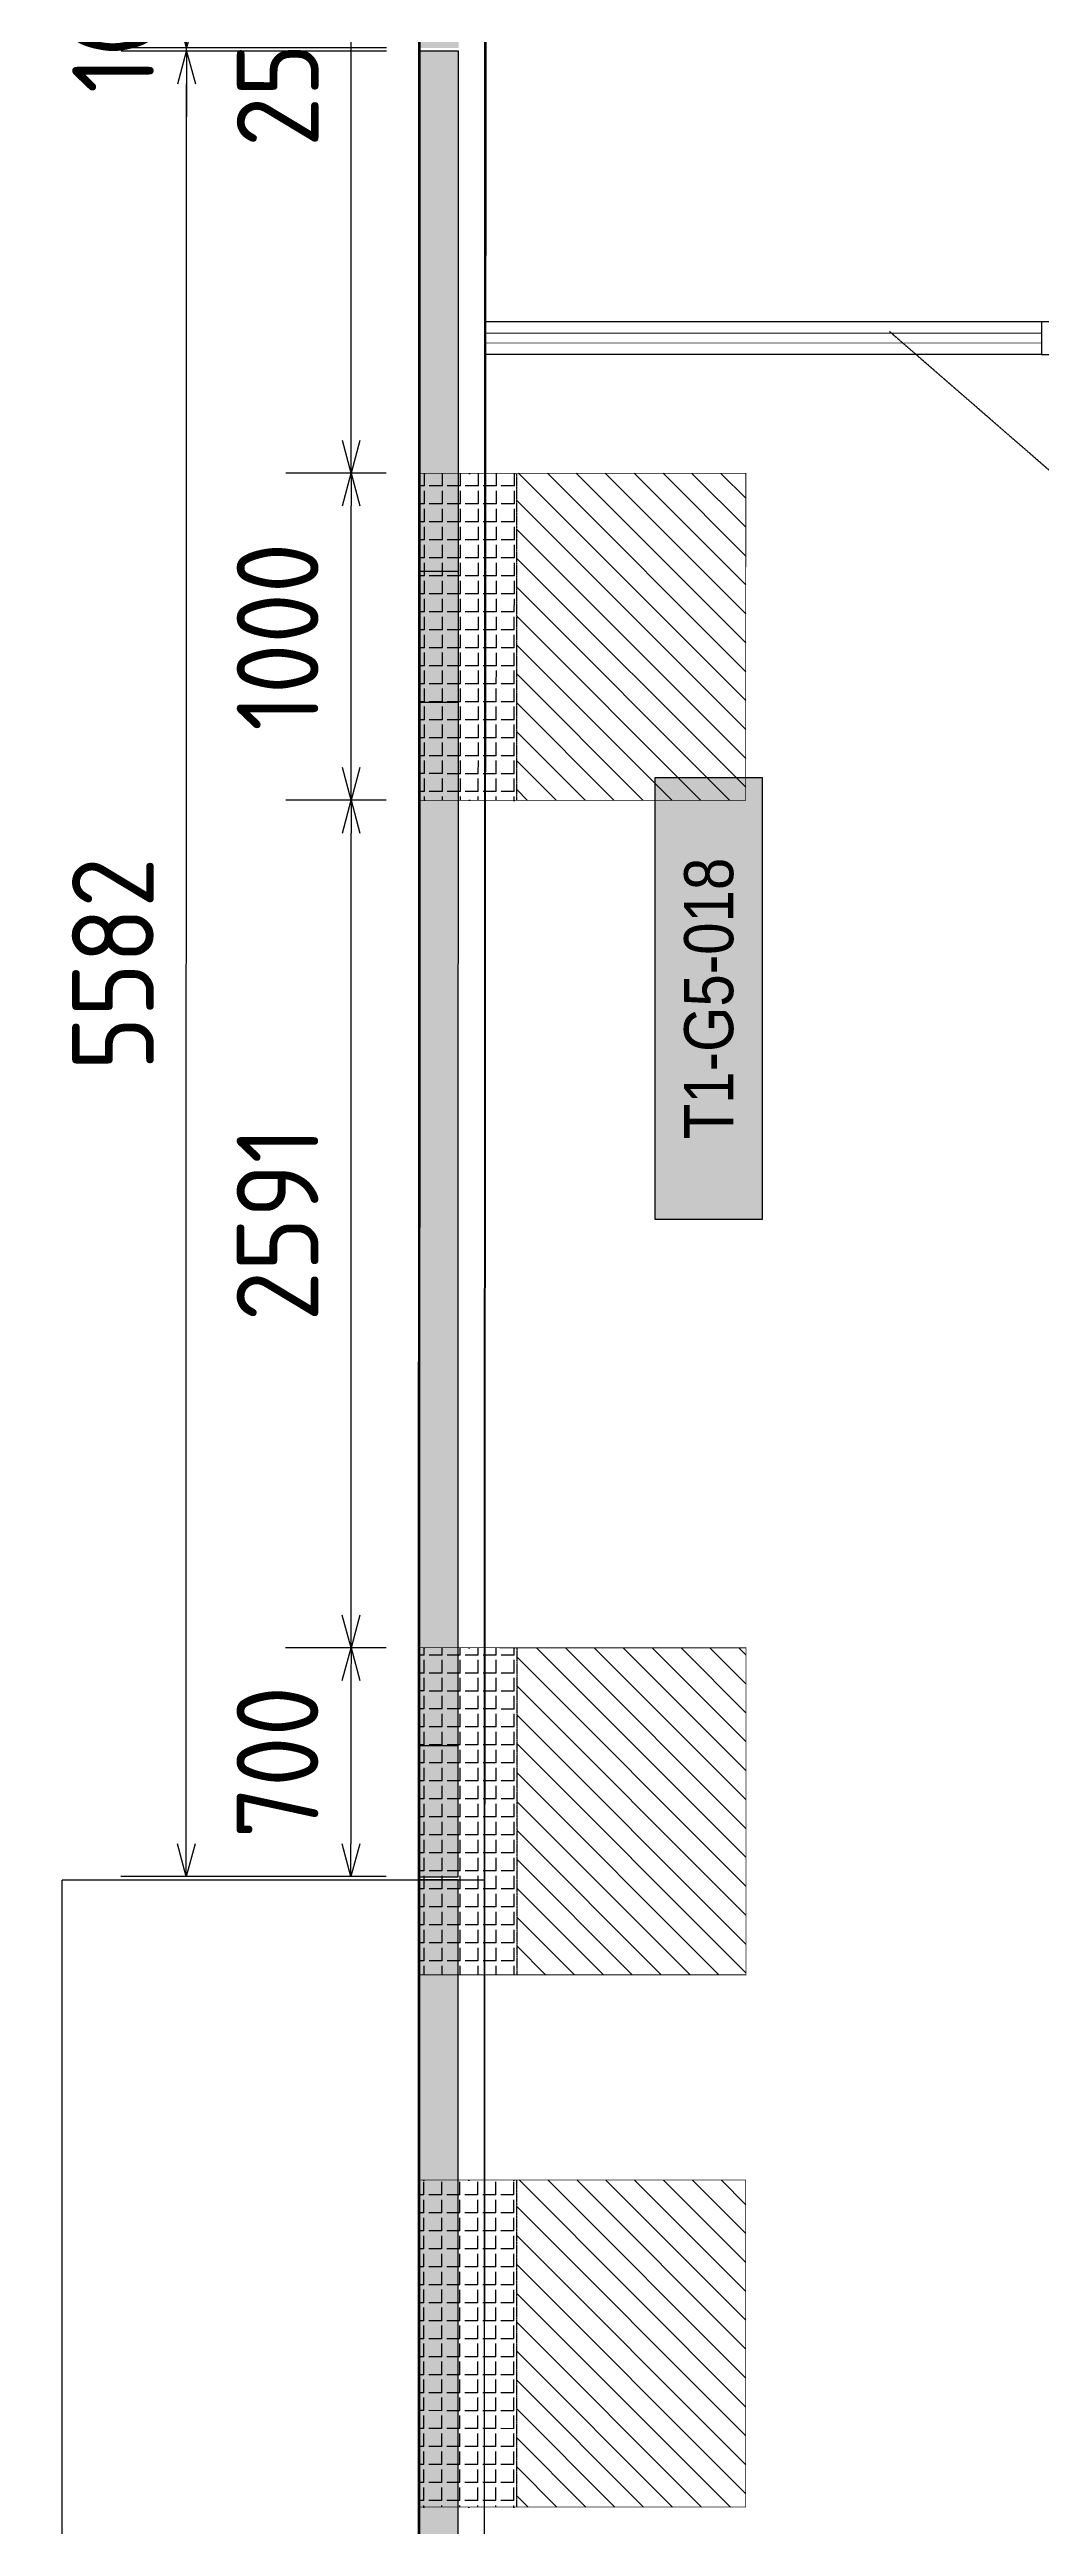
# Model space of a CAD drawing. Header units: centimetres. Extents: x -6122352 to 4157695, y -1694241 to 1947892.
# Drawn here: x 146221 to 149254, y -194915 to -187342 of the extents above; entities that cross this region are included whole.
import ezdxf
from ezdxf.enums import TextEntityAlignment as Align
from ezdxf.xclip import XClip

# ---------------------------------------------------------------- set-up
doc = ezdxf.new("R2010")
doc.units = ezdxf.units.CM
doc.header["$MEASUREMENT"] = 0
doc.header["$XCLIPFRAME"] = 2
doc.header["$PDMODE"] = 66
doc.header["$PDSIZE"] = 100
doc.linetypes.add('DASHED2', pattern=[0.375, 0.25, -0.125])
for name, color, linetype in [('00-MI-DIM', 7, 'Continuous'), ('@MI-FOOTINGS', 7, 'Continuous'), ('@MI-MEP', 7, 'Continuous'), ('@MI-REF LAYER', 7, 'Continuous'), ('@MI-TYPE-01', 30, 'Continuous'), ('@MI-TYPE-02', 6, 'Continuous'), ('B_TH_6', 7, 'Continuous'), ('PANEL-TAGS', 7, 'Continuous')]:
    doc.layers.add(name, color=color, linetype=linetype)
for name, color, linetype, lineweight, true_color in [('08-Compound Wall-3', 5, 'Continuous', 25, 0x0000ff), ('23585-XR-AR-DAMAC PLOT LIMITS$0$1-End units', 7, 'Continuous', 5, 0xf8991e), ('23585-XR-AR-DAMAC PLOT LIMITS$0$1-Open Space', 7, 'Continuous', 5, 0x90cf5a)]:
    doc.layers.add(name, color=color, linetype=linetype, lineweight=lineweight, true_color=true_color)
doc.layers.add('23585-XR-AR-END-GROUND FLOOR$0$A-LOVR-PLAN', color=251, linetype='Continuous', lineweight=9)
doc.layers.add('A-ANNO-TEXT', color=3, linetype='Continuous', lineweight=25)
doc.styles.add('DIMTEXT', font='romans.shx', dxfattribs={"width": 0.8})
doc.styles.add('PANELTAG_STYLE', font='arial.ttf')
doc.styles.add('Schueco-BEMSTIL', font='isocpeur.ttf', dxfattribs={"width": 0.9})
doc.styles.get("Standard").update_dxf_attribs({"font": 'arial.ttf'})
doc.dimstyles.new('DIM-25', dxfattribs={"dimscale": 25, "dimtxt": 2.5, "dimasz": 2.5, "dimexe": 1.25, "dimexo": 0.625, "dimgap": 1, "dimtad": 1, "dimdec": 0, "dimdsep": 46, "dimtxsty": 'DIMTEXT', "dimblk": 'AROW', "dimcen": 2.5, "dimse1": 1, "dimse2": 1, "dimclrd": 1, "dimclre": 1, "dimclrt": 2, "dimadec": 0, "dimazin": 0, "dimtfac": 1, "dimtdec": 0, "dimtmove": 0, "dimatfit": 3, "dimfxl": 1, "dimarcsym": 0})
doc.dimstyles.new('LEADER', dxfattribs={"dimtxt": 0.18, "dimasz": 0.25, "dimexe": 0.18, "dimexo": 0.0625, "dimgap": 0.09, "dimtad": 0, "dimtih": 1, "dimtoh": 1, "dimdec": 4, "dimzin": 0, "dimdsep": 46, "dimtxsty": 'Standard', "dimblk": 'DOT', "dimcen": 0.09, "dimadec": 0, "dimazin": 0, "dimtfac": 1, "dimtdec": 4, "dimtofl": 0, "dimtmove": 0, "dimatfit": 3, "dimldrblk": 'DOT', "dimfxl": 1, "dimtolj": 1, "dimtzin": 0, "dimarcsym": 0})
doc.dimstyles.new('MI- JWC-TXT-2.5 MM', dxfattribs={"dimscale": 1.5, "dimtxt": 2.5, "dimasz": 1, "dimexe": 2, "dimexo": 1, "dimgap": 1, "dimtad": 1, "dimdec": 0, "dimdsep": 46, "dimtxsty": 'Schueco-BEMSTIL', "dimblk": 'OPEN30', "dimcen": 0, "dimdle": 2, "dimclrd": 140, "dimclre": 8, "dimclrt": 40, "dimadec": 0, "dimazin": 2, "dimtfac": 1, "dimtdec": 0, "dimtix": 1, "dimtmove": 2, "dimatfit": 3, "dimldrblk": 'OPEN', "dimfxl": 2, "dimlwd": -1, "dimlwe": -1, "dimarcsym": 0})

# ---------------------------------------------------------------- blocks, each defined once
blk = doc.blocks.new('23585-XR-AR-BOUNDARY WALLS AND SETBACKS')
at = {"layer": '@MI-TYPE-01'}
for p, q in [((496620.3203433672, 2768887.542399054), (496637.9414134551, 2768871.395759667)), ((496620.1114999984, 2768887.462499999), (496637.8062999991, 2768871.248299998))]:
    blk.add_line(p, q, dxfattribs=at)
blk = doc.blocks.new('A$C9d9485f6')
at = {"layer": 'A-ANNO-TEXT', "rotation": 312.4881850805905}
blk.add_blockref('23585-XR-AR-BOUNDARY WALLS AND SETBACKS', (-2377088.534775567, -1504219.252137818), dxfattribs=at)
blk = doc.blocks.new('23585-XR-AR-DAMAC PLOT LIMITS')
at = {"layer": '23585-XR-AR-DAMAC PLOT LIMITS$0$1-End units', "color": 251, "true_color": 0x636466}
blk.add_lwpolyline([(496643.9895000001, 2768877.9965), (496637.8063000003, 2768871.248299999), (496620.1114999996, 2768887.4625), (496626.2944999998, 2768894.2103)], close=True, dxfattribs=at)
at = {"layer": '23585-XR-AR-DAMAC PLOT LIMITS$0$1-Open Space', "color": 251, "true_color": 0x636466}
blk.add_lwpolyline([(496620.1114999996, 2768887.4625), (496637.8063000003, 2768871.248299999), (496635.7795000002, 2768869.036499999), (496618.0850999998, 2768885.250700001), (496600.3892999999, 2768901.4637), (496602.4161, 2768903.6757)], close=True, dxfattribs=at)
blk = doc.blocks.new('A$Cf093b529')
at = {"layer": 'A-ANNO-TEXT'}
blk.add_blockref('23585-XR-AR-DAMAC PLOT LIMITS', (-495391.9901121984, -2768603.441896566), dxfattribs=at)
blk = doc.blocks.new('A$Cdfac6afe')
at = {"color": 1, "true_color": 0xeb0000, "const_width": 0.008}
blk.add_lwpolyline([(54.30210460536182, -0.0001132907345890999), (54.30212188418955, -23.99998516379856), (45.15206074342132, -24.00014000432566), (39.15205590939149, -24.00017810286954), (33.15205107722431, -24.00021620094776), (27.15219370182604, -24.00011918554083), (21.1521888691932, -24.00015728361905), (15.15204892121255, -24.00004792306572), (9.152044089045376, -24.00008602114394), (-0.0005602119490504265, -24.00012975861318), (0, 0), (9.152174268849194, -7.903296500444412e-05), (15.15231421589851, -0.0001883944496512413), (21.15231904899701, -0.0001502949744462967), (27.15232388256118, -0.000112197594717145), (33.15204614261165, -6.175367161631584e-05), (39.15205097524449, -2.365559339523315e-05), (45.15205580927432, 1.444295048713684e-05)], close=True, dxfattribs=at)
blk = doc.blocks.new('XR-AR-END-SETTING OUT PLAN')
at = {"layer": '08-Compound Wall-3'}
for p, q in [((1900.044146533911, 10600.0005848068), (-523.2971514484661, 10600.00058478686)), ((1900.044146533911, 10500.00058480681), (-523.2971514474184, 10500.00058478684))]:
    blk.add_line(p, q, dxfattribs=at)
blk.add_lwpolyline([(1950.044146533911, 10600.00060864944), (1900.044146533911, 10600.00060864944), (1900.044145320485, 10500.00060864944), (1950.044146842208, 10500.00060864944)], close=True, dxfattribs=at)
at = {"layer": '23585-XR-AR-END-GROUND FLOOR$0$A-LOVR-PLAN'}
blk.add_lwpolyline([(1900.044146839268, 10534.99812595142), (1900.044146839268, 10564.99812595142), (-523.3010777489098, 10564.99812655811), (-523.3010777489098, 10534.99812655811)], close=True, dxfattribs=at)
blk.add_lwpolyline([(1900.044146533911, 10600.00063503276), (1900.044146533911, 10500.00063249208)], dxfattribs=at)
blk = doc.blocks.new('END UNIT')
at = {"xscale": 0.001, "yscale": 0.001, "zscale": 0.001}
blk.add_blockref('XR-AR-END-SETTING OUT PLAN', (-9.150201729830158, 0), dxfattribs=at)
blk = doc.blocks.new('TH_6')
blk.add_blockref('END UNIT', (495802.3053798428, 2769163.996563952))
blk = doc.blocks.new('23585-XR-AR-MALDIVE-3$0$TH_6')
at = {"layer": 'B_TH_6', "xscale": 1.000019685734281, "yscale": 1.000019685734281, "zscale": 1.000019685734281}
blk.add_blockref('TH_6', (-9.760182827245444, -54.51303543616086), dxfattribs=at)
blk = doc.blocks.new('_Dot')
at = {"color": 0, "linetype": 'ByBlock', "lineweight": -2}
blk.add_line((-0.5, 0), (-1, 0), dxfattribs=at)
at = {"color": 0, "linetype": 'ByBlock', "const_width": 0.5}
blk.add_lwpolyline([(-0.25, 0, 1), (0.25, 0, 1)], format="xyb", close=True, dxfattribs=at)
blk = doc.blocks.new('AROW')
at = {"color": 1, "ltscale": 100}
for p, q in [((0, 0), (-3, 0)), ((-1.455191522836685e-11, -1), (-1.455191522836685e-11, 1))]:
    blk.add_line(p, q, dxfattribs=at)
blk.add_solid([(-1.279999999998836, 0.2133333333331393), (-1.279999999998836, -0.2133333333331393), (0, 0)], dxfattribs=at)
blk = doc.blocks.new('*D640')
at = {"layer": '@MI-REF LAYER', "color": 1, "lineweight": -2, "transparency": 16777216}
for p, q in [((147548.7532464183, -192939.1337971469), (146259.2463490286, -192939.2333438214)), ((146259.8218010878, -198774.295538453), (146259.3713586779, -192939.3583341714)), ((147549.2037081275, -198774.3210014279), (146259.6968107379, -198774.4205481023))]:
    blk.add_line(p, q, dxfattribs=at)
at = {"layer": 'Defpoints', "color": 0, "transparency": 16777216}
for p in [(146259.3713490282, -192939.2333341717), (147548.8782464179, -192939.1337874972), (147549.3287081272, -198774.3209917782)]:
    blk.add_point(p, dxfattribs=at)
at = {"layer": '@MI-REF LAYER', "color": 1, "lineweight": -2, "transparency": 16777216, "xscale": 0.125, "yscale": 0.125, "zscale": 0.125}
for p, rotation in [((146259.3713490282, -192939.2333341717), 90.00442308940882), ((146259.8218107375, -198774.4205384527), 270.0044230894088)]:
    blk.add_blockref('AROW', p, dxfattribs=dict(at, rotation=rotation))
at = {"layer": '@MI-REF LAYER', "color": 2, "transparency": 16777216, "insert": (146259.7215798825, -195856.8269266626), "char_height": 0.15, "attachment_point": 5, "rotation": 270.0044230894088, "style": 'DIMTEXT'}
blk.add_mtext('5835187', dxfattribs=at)
blk = doc.blocks.new('A$C501b3e2d')
at = {"color": 1, "true_color": 0xeb0000, "const_width": 0.008}
blk.add_lwpolyline([(54.30210460536182, -0.0001132907345890999), (54.30212188372388, -23.99998516403139), (45.15206074342132, -24.00014000432566), (39.15205590939149, -24.00017810286954), (33.15205107722431, -24.00021620094776), (27.15219370182604, -24.00011918554083), (21.1521888691932, -24.00015728361905), (15.15204892121255, -24.00004792306572), (9.152044089045376, -24.00008602114394), (-0.0005602119490504265, -24.00012975838035), (0, 0), (9.152174268383533, -7.903296500444412e-05), (15.15231421543285, -0.0001883944496512413), (21.15231904899701, -0.0001502949744462967), (27.15232388209552, -0.0001121978275477886), (33.15204614261165, -6.175367161631584e-05), (39.15205097524449, -2.365559339523315e-05), (45.15205580927432, 1.444295048713684e-05)], close=True, dxfattribs=at)
blk = doc.blocks.new('T1-FOOTING')
at = {"transparency": 33554679}
h = blk.add_hatch(dxfattribs=at)
h.set_pattern_fill('ANGLE', color=256, scale=500)
h.set_pattern_definition([(0, (0, 0), (0, 137.5), [100, -37.5]), (90, (0, 0), (-137.5, 8.419446744138054e-15), [100, -37.5])])
h.paths.add_polyline_path([(-500, -300.0000000000218), (499.9999999999964, -300.0000000000218), (499.9999999999964, -1.818989403545856e-11), (-500, -1.818989403545856e-11)])
h.paths.add_polyline_path([(-499.75, -299.7500000000218), (499.7499999999964, -299.7500000000218), (499.7499999999964, -0.2500000000181899), (-499.75, -0.2500000000181899)], flags=16)
h = blk.add_hatch(dxfattribs=at)
h.set_pattern_fill('ANGLE', color=8, scale=200)
h.set_pattern_definition([(0, (0, 0), (0, 55.00000000000001), [40, -15]), (90, (0, 0), (-55.00000000000001, 3.367778697655222e-15), [40, -15])])
h.paths.add_polyline_path([(500.0000000000025, -300.0000000000218), (500.0000000000035, -1.818989403545856e-11), (-500, -1.816147232602816e-11), (-499.9999999999989, -300.0000000000291)])
h = blk.add_hatch(dxfattribs=at)
h.set_pattern_fill('ANSI31', color=8, scale=500)
h.set_pattern_definition([(45, (0, 0), (-44.19417382415922, 44.19417382415922), [])])
h.paths.add_polyline_path([(500, -1000.000000000015), (500.0000000000025, -300.0000000000218), (-499.9999999999989, -300.000000000029), (-499.9999999999964, -1000.000000000011)])
at = {"layer": '@MI-TYPE-01', "color": 240, "linetype": 'DASHED2', "true_color": 0xed1f24}
blk.add_line((-500.0000000000073, -300.0000000000291), (499.9999999999964, -300.0000000000218), dxfattribs=at)
at = {"layer": '@MI-TYPE-01', "color": 240, "true_color": 0xed1f24, "const_width": 2.5}
blk.add_lwpolyline([(-500, -1.818989403545856e-11), (500.0000000000036, -1.818989403545856e-11), (500, -1000.000000000015), (-499.9999999999964, -1000.000000000011)], close=True, dxfattribs=at)
blk = doc.blocks.new('A$C90a9385a')
at = {"layer": '@MI-TYPE-02'}
h = blk.add_hatch(color=256, dxfattribs=at)
h.dxf.hatch_style = 1
h.paths.add_polyline_path([(5835.000000000029, 0), (0, 0), (0, -120), (5835, -120)])
at = {"layer": '@MI-TYPE-02', "const_width": 2.5}
blk.add_lwpolyline([(5835.000000000029, 0), (0, 0), (0, -120), (5835, -120)], close=True, dxfattribs=at)
at = {"layer": '@MI-FOOTINGS', "color": 240, "true_color": 0xed1f24}
blk.add_blockref('T1-FOOTING', (4417.536642821826, 0.8724738919918309), dxfattribs=at)
blk = doc.blocks.new('RCC COPING')
at = {"layer": '@MI-TYPE-01', "transparency": 33554679}
h = blk.add_hatch(color=8, dxfattribs=at)
h.dxf.hatch_style = 1
h.paths.add_polyline_path([(60.00000000000364, 200), (-59.99999999999636, 200), (-59.99999999999636, -200), (60.00000000000364, -200)])
at = {"layer": '@MI-TYPE-01', "color": 30}
blk.add_lwpolyline([(-59.99999999999636, 200), (60.00000000000364, 200), (60.00000000000364, -200), (-59.99999999999636, -200)], close=True, dxfattribs=at)
blk = doc.blocks.new('31309MM')
at = {"layer": '@MI-TYPE-01', "transparency": 33554679}
h = blk.add_hatch(color=30, dxfattribs=at)
h.dxf.hatch_style = 1
h.paths.add_polyline_path([(0, 120.0000000000582), (5581.866123049753, 120.0000000000582), (5581.866123049753, 0), (0, 0)])
h.paths.add_polyline_path([(5591.866123044863, -1.164153218269348e-10), (12763.97374439728, -1.164153218269348e-10), (12763.97374439752, 120.0000000000582), (5591.866123044863, 120)])
h.paths.add_polyline_path([(12773.97374439193, 120), (18355.62019030144, 119.9999999999418), (18355.62019030168, -0.1500736206653528), (12773.97374439193, -0.1500736207235605)])
h.paths.add_polyline_path([(18365.71023449278, -0.1500736205489375), (23537.39638165059, -0.1500736205489375), (23537.39638165035, 119.9999999999418), (18365.71023449278, 119.9999999999418)])
h.paths.add_polyline_path([(23547.39638164593, 120), (30719.50400295644, 120), (30719.50400295644, -5.820766091346741e-11), (23547.39638164593, -5.820766091346741e-11)])
h.paths.add_polyline_path([(30729.50400295085, 0), (36309.33053738088, -5.820766091346741e-11), (36309.33053738088, 119.9999662167393), (30729.50400295109, 119.9999662167975)])
at = {"layer": '@MI-TYPE-01', "color": 30}
blk.add_lwpolyline([(0, 120.0000000000582), (5581.866123049753, 120.0000000000582), (5581.866123049753, 0), (0, 0)], close=True, dxfattribs=at)
at = {"layer": '@MI-TYPE-01', "color": 240, "true_color": 0xed1f24, "rotation": 89.95700707059105}
for p in [(200.0449657812715, 59.99998310825322), (3791.259126893245, 59.99998310836963)]:
    blk.add_blockref('RCC COPING', p, dxfattribs=at)
blk = doc.blocks.new('A$Ceca04276')
at = {"layer": '@MI-TYPE-01', "color": 30, "rotation": 89.98971944707202}
blk.add_blockref('31309MM', (0.4863932078296784, 9.943239066810747), dxfattribs=at)
blk = doc.blocks.new('_Open30')
at = {"color": 0, "linetype": 'ByBlock', "lineweight": -2}
for p, q in [((-1, 0.26794919), (0, 0)), ((0, 0), (-1, -0.26794919)), ((0, 0), (-1, 0))]:
    blk.add_line(p, q, dxfattribs=at)
blk = doc.blocks.new('*D1040')
at = {"layer": '00-MI-DIM', "color": 8, "transparency": 16777216}
for p, q in [((147251.1592985143, -187346.6567646549), (146439.8407330753, -187346.5145081622)), ((147250.1648437692, -192928.5226892794), (146438.8620094237, -192928.3804355451))]:
    blk.add_line(p, q, dxfattribs=at)
at = {"layer": '00-MI-DIM', "color": 140, "transparency": 16777216}
blk.add_line((146638.8795403361, -192828.415505056), (146639.823196014, -187446.5495745987), dxfattribs=at)
at = {"layer": 'Defpoints', "color": 0, "transparency": 16777216}
for p in [(146639.8407300008, -187346.5495761359), (147351.1592969771, -187346.6742986417), (147350.164842232, -192928.5402232663)]:
    blk.add_point(p, dxfattribs=at)
at = {"layer": '00-MI-DIM', "color": 140, "transparency": 16777216, "xscale": 100, "yscale": 100, "zscale": 100}
for p, rotation in [((146639.8407300008, -187346.5495761359), 89.989953765515), ((146638.8620063493, -192928.4155035188), 269.989953765515)]:
    blk.add_blockref('_Open30', p, dxfattribs=dict(at, rotation=rotation))
at = {"layer": '00-MI-DIM', "color": 40, "transparency": 16777216, "insert": (146414.3513716338, -190137.4430883569), "char_height": 250, "attachment_point": 5, "rotation": 89.989953765515, "style": 'Schueco-BEMSTIL'}
blk.add_mtext('5582', dxfattribs=at)
blk = doc.blocks.new('_Open')
at = {"color": 0, "linetype": 'ByBlock', "lineweight": -2}
for p, q in [((-1, 0.1666666666666667), (0, 0)), ((-1, -0.1666666666666667), (0, 0)), ((0, 0), (-1, 0))]:
    blk.add_line(p, q, dxfattribs=at)
blk = doc.blocks.new('*D1041')
at = {"layer": '00-MI-DIM', "color": 140, "transparency": 16777216}
for p, q in [((146639.8600173864, -187236.5495778317), (146639.8775513732, -187136.5495793689)), ((146639.8407300009, -187346.5495761359), (146639.8424833996, -187336.5495762946)), ((146639.823196014, -187446.5495745987), (146639.8056620272, -187546.5495730615))]:
    blk.add_line(p, q, dxfattribs=at)
at = {"layer": '00-MI-DIM', "color": 8, "transparency": 16777216}
for p, q in [((147251.1592985143, -187346.6567646548), (146439.8407330753, -187346.5145081622)), ((147251.1610800954, -187336.6567648184), (146439.842486474, -187336.5145083209))]:
    blk.add_line(p, q, dxfattribs=at)
at = {"layer": 'Defpoints', "color": 0, "transparency": 16777216}
for p in [(146639.8424833996, -187336.5495762946), (147351.1592969771, -187346.6742986417), (147351.1610785582, -187336.6742988052)]:
    blk.add_point(p, dxfattribs=at)
at = {"layer": '00-MI-DIM', "color": 140, "transparency": 16777216, "xscale": 100, "yscale": 100, "zscale": 100}
for p, rotation in [((146639.8424833996, -187336.5495762946), 269.989953765515), ((146639.8407300009, -187346.5495761359), 89.98995376551498)]:
    blk.add_blockref('_Open30', p, dxfattribs=dict(at, rotation=rotation))
at = {"layer": '00-MI-DIM', "color": 40, "transparency": 16777216, "insert": (146414.8416101589, -187341.5101247448), "char_height": 250, "attachment_point": 5, "rotation": 89.989953765515, "style": 'Schueco-BEMSTIL'}
blk.add_mtext('10', dxfattribs=at)
blk = doc.blocks.new('*D1032')
at = {"layer": '@MI-TYPE-02', "color": 8, "transparency": 16777216}
for p, q in [((147249.4553115028, -189637.3083252627), (146942.8948316903, -189637.2539855357)), ((147250.2881453373, -192228.5226746577), (146942.4355230802, -192228.4681058905))]:
    blk.add_line(p, q, dxfattribs=at)
at = {"layer": '@MI-TYPE-02', "color": 140, "transparency": 16777216}
blk.add_line((147142.4532455518, -192128.5035586887), (147142.8771029347, -189737.289435192), dxfattribs=at)
at = {"layer": 'Defpoints', "color": 0, "transparency": 16777216}
for p in [(147142.8948285483, -189637.2894367629), (147349.4553099319, -189637.3260508763), (147350.2881437664, -192228.5404002713)]:
    blk.add_point(p, dxfattribs=at)
at = {"layer": '@MI-TYPE-02', "color": 140, "transparency": 16777216, "xscale": 100, "yscale": 100, "zscale": 100}
for p, rotation in [((147142.8948285483, -189637.2894367629), 89.98984397145455), ((147142.4355199382, -192228.5035571177), 269.9898439714545)]:
    blk.add_blockref('_Open30', p, dxfattribs=dict(at, rotation=rotation))
at = {"layer": '@MI-TYPE-02', "color": 40, "transparency": 16777216, "insert": (146917.665177778, -190932.8566143026), "char_height": 250, "attachment_point": 5, "rotation": 89.98984397145455, "style": 'Schueco-BEMSTIL'}
blk.add_mtext('2591', dxfattribs=at)
blk = doc.blocks.new('*D1033')
at = {"layer": '@MI-TYPE-02', "color": 8, "transparency": 16777216}
for p, q in [((147249.630651384, -188637.3083406346), (146943.0720878023, -188637.2540012473)), ((147249.4553115029, -189637.3083252627), (146942.8948316662, -189637.2539855356))]:
    blk.add_line(p, q, dxfattribs=at)
at = {"layer": '@MI-TYPE-02', "color": 140, "transparency": 16777216}
blk.add_line((147142.9125541378, -189537.2894383339), (147143.0543590467, -188737.2894509036), dxfattribs=at)
at = {"layer": 'Defpoints', "color": 0, "transparency": 16777216}
for p in [(147143.0720846604, -188637.2894524745), (147349.6306498131, -188637.3260662482), (147349.455309932, -189637.3260508763)]:
    blk.add_point(p, dxfattribs=at)
at = {"layer": '@MI-TYPE-02', "color": 140, "transparency": 16777216, "xscale": 100, "yscale": 100, "zscale": 100}
for p, rotation in [((147143.0720846603, -188637.2894524745), 89.98984397145455), ((147142.8948285242, -189637.2894367629), 269.9898439714545)]:
    blk.add_blockref('_Open30', p, dxfattribs=dict(at, rotation=rotation))
at = {"layer": '@MI-TYPE-02', "color": 40, "transparency": 16777216, "insert": (146917.983460127, -189137.2495619809), "char_height": 250, "attachment_point": 5, "rotation": 89.98984397145455, "style": 'Schueco-BEMSTIL'}
blk.add_mtext('1000', dxfattribs=at)
blk = doc.blocks.new('*D1034')
at = {"layer": '@MI-TYPE-02', "color": 8, "transparency": 16777216}
for p, q in [((147251.3909881998, -186046.1845513298), (146943.5313804174, -186046.1299813243)), ((147249.6306513839, -188637.3083406347), (146943.0720877782, -188637.2540012473))]:
    blk.add_line(p, q, dxfattribs=at)
at = {"layer": '@MI-TYPE-02', "color": 140, "transparency": 16777216}
blk.add_line((147143.0898102498, -188537.2894540456), (147143.5136516618, -186146.1654309806), dxfattribs=at)
at = {"layer": 'Defpoints', "color": 0, "transparency": 16777216}
for p in [(147143.5313772754, -186046.1654325516), (147351.3909866288, -186046.2022769433), (147349.630649813, -188637.3260662483)]:
    blk.add_point(p, dxfattribs=at)
at = {"layer": '@MI-TYPE-02', "color": 140, "transparency": 16777216, "xscale": 100, "yscale": 100, "zscale": 100}
for p, rotation in [((147143.5313772754, -186046.1654325516), 89.98984397145455), ((147143.0720846362, -188637.2894524746), 269.9898439714545)]:
    blk.add_blockref('_Open30', p, dxfattribs=dict(at, rotation=rotation))
at = {"layer": '@MI-TYPE-02', "color": 40, "transparency": 16777216, "insert": (146918.3017344905, -187341.6875598753), "char_height": 250, "attachment_point": 5, "rotation": 89.98984397145455, "style": 'Schueco-BEMSTIL'}
blk.add_mtext('2591', dxfattribs=at)
blk = doc.blocks.new('*D1042')
at = {"layer": '@MI-TYPE-02', "color": 8, "transparency": 16777216}
for p, q in [((147250.2881453373, -192228.5226746577), (146942.4355231069, -192228.4681058905)), ((147250.3149174013, -192928.5226342292), (146942.3114438216, -192928.4680387227))]:
    blk.add_line(p, q, dxfattribs=at)
at = {"layer": '@MI-TYPE-02', "color": 140, "transparency": 16777216}
blk.add_line((147142.4177943513, -192328.5035555467), (147142.3291662932, -192828.5034915209), dxfattribs=at)
at = {"layer": 'Defpoints', "color": 0, "transparency": 16777216}
for p in [(147350.2881437664, -192228.5404002713), (147142.3114406797, -192928.5034899499), (147350.3149158304, -192928.5403598428)]:
    blk.add_point(p, dxfattribs=at)
at = {"layer": '@MI-TYPE-02', "color": 140, "transparency": 16777216, "xscale": 100, "yscale": 100, "zscale": 100}
for p, rotation in [((147142.435519965, -192228.5035571177), 89.98984397145456), ((147142.3114406796, -192928.5034899499), 269.9898439714545)]:
    blk.add_blockref('_Open30', p, dxfattribs=dict(at, rotation=rotation))
at = {"layer": '@MI-TYPE-02', "color": 40, "transparency": 16777216, "insert": (146917.373483857, -192578.4636409032), "char_height": 250, "attachment_point": 5, "rotation": 89.98984397145455, "style": 'Schueco-BEMSTIL'}
blk.add_mtext('700', dxfattribs=at)
blk = doc.blocks.new('PANELTAG')
at = {"layer": 'PANEL-TAGS', "color": 1}
blk.add_lwpolyline([(-13.49999999999989, -3.300000000000182), (13.50000000000011, -3.300000000000182), (13.50000000000011, 3.299999999999727), (-13.49999999999989, 3.299999999999727)], close=True, dxfattribs=at)
at = {"layer": 'PANEL-TAGS', "color": 40, "true_color": 0xffd700}
blk.add_solid([(-13.49999999999989, -3.300000000000182), (13.50000000000011, -3.300000000000182), (-13.49999999999989, 3.299999999999727), (13.50000000000011, 3.299999999999727)], dxfattribs=at)
at = {"layer": 'PANEL-TAGS', "color": 5, "style": 'PANELTAG_STYLE', "width": 0.85}
blk.add_attdef('TAGNO', text='', height=3, dxfattribs=at).set_placement((1.13686837721616e-13, -4.547473508864641e-13), align=Align.MIDDLE)

msp = doc.modelspace()

# ---------------------------------------------------------------- linework, layer by layer
at = {"layer": '@MI-TYPE-02'}
msp.add_lwpolyline([(147350.2858272571, -192938.4890446267), (147349.2403563548, -198773.488950967), (147469.2403544286, -198773.5104516539), (147470.2858253309, -192938.5105453137)], close=True, dxfattribs=at)

# ---------------------------------------------------------------- block references
at = {"layer": '@MI-MEP', "color": 10, "xscale": 1000, "yscale": 1000, "zscale": 1000, "rotation": 359.9900285576007}
msp.add_blockref('A$Cdfac6afe', (147354.1462922904, -174774.3753157409), dxfattribs=at)
at = {"layer": '@MI-REF LAYER', "xscale": 1000, "yscale": 1000, "zscale": 1000}
msp.add_blockref('A$C9d9485f6', (-23958.95045533385, 48155.57226163784), dxfattribs=at)
at = {"layer": '@MI-REF LAYER', "xscale": 1000, "yscale": 1000, "zscale": 1000, "rotation": 312.4882903633292}
msp.add_blockref('A$Cf093b529', (-891608.7329339073, 539022.7201118186), dxfattribs=at)
at = {"layer": '@MI-TYPE-02', "xscale": -1, "rotation": 359.9795117387576}
msp.add_blockref('A$Ceca04276', (147350.6476798101, -192938.4837454656), dxfattribs=at)

# ---------------------------------------------------------------- dimensions: what is measured, and where the dimension line sits
at = {"layer": '00-MI-DIM'}
for base, p1, p2, picture, middle in [((146639.8424833996, -187336.5495762946), (147351.1592969771, -187346.6742986417), (147351.1610785582, -187336.6742988052), '*D1041', (146639.8416067002, -187341.5495762152)), ((146639.8407300008, -187346.5495761359), (147350.164842232, -192928.5402232663), (147351.1592969771, -187346.6742986417), '*D1040', (146639.351368175, -190137.4825398273))]:
    dim = msp.add_linear_dim(base=base, p1=p1, p2=p2, angle=89.989953765515, dimstyle='MI- JWC-TXT-2.5 MM', dxfattribs=at)
    dim.commit()
    dim.dimension.update_dxf_attribs({"geometry": picture, "text_midpoint": middle, "dimtype": 160})
at = {"layer": '@MI-TYPE-02'}
for base, p1, p2, picture, middle in [((147143.5313772754, -186046.1654325516), (147349.630649813, -188637.3260662483), (147351.3909866288, -186046.2022769433), '*D1034', (147143.3017309558, -187341.7274425059)), ((147143.0720846604, -188637.2894524745), (147349.455309932, -189637.3260508762), (147349.630649813, -188637.3260662482), '*D1033', (147142.9834565923, -189137.2894446115)), ((147142.8948285483, -189637.2894367629), (147350.2881437664, -192228.5404002712), (147349.4553099319, -189637.3260508763), '*D1032', (147142.6651742433, -190932.8964969332))]:
    dim = msp.add_linear_dim(base=base, p1=p1, p2=p2, angle=89.98984397222343, dimstyle='MI- JWC-TXT-2.5 MM', dxfattribs=at)
    dim.commit()
    dim.dimension.update_dxf_attribs({"geometry": picture, "text_midpoint": middle, "dimtype": 160})
dim = msp.add_linear_dim(base=(147142.3114406797, -192928.5034899499), p1=(147350.2881437664, -192228.5404002712), p2=(147350.3149158304, -192928.5403598427), angle=89.98984397222343, dimstyle='MI- JWC-TXT-2.5 MM', dxfattribs=at)
dim.commit()
dim.dimension.update_dxf_attribs({"geometry": '*D1042', "text_midpoint": (146917.373483857, -192578.4636409032)})

# ---------------------------------------------------------------- next in the draw order: block references
at = {"layer": '@MI-REF LAYER'}
ref = msp.add_blockref('23585-XR-AR-MALDIVE-3$0$TH_6', (-496138576.6226714, -2769274498.800779), dxfattribs=dict(at, xscale=1000, yscale=1000, zscale=1000, rotation=359.9898040391973))
XClip(ref).set_block_clipping_path([(495847.3922300867, 2769163.9971941216), (495847.39543188945, 2769187.936311596), (495838.31676110416, 2769187.8964212337), (495832.31675830134, 2769187.8963837423), (495826.3167534692, 2769187.8963462515), (495820.31703141355, 2769187.8962964136), (495814.31702637416, 2769187.896258923), (495808.3170215406, 2769187.8962214305), (495802.31687913626, 2769187.896331399), (495793.3616038712, 2769187.9364081295), (495793.3508954707, 2769163.997079878)])

# ---------------------------------------------------------------- next in the draw order: block references
at = {"layer": '@MI-FOOTINGS', "color": 240, "true_color": 0xed1f24, "rotation": 89.98995376478538}
for p in [(147349.5429798725, -189137.3260585623), (147350.2004738259, -192728.5403925852)]:
    msp.add_blockref('T1-FOOTING', p, dxfattribs=at)
at = {"layer": '@MI-REF LAYER', "color": 10, "xscale": 1000, "yscale": 1000, "zscale": 1000, "rotation": 359.9897739949772}
msp.add_blockref('A$C501b3e2d', (147354.1464955246, -174773.3596860128), dxfattribs=at)
at = {"layer": '@MI-TYPE-02', "rotation": 89.98973417812736}
msp.add_blockref('A$C90a9385a', (147349.3028016656, -198773.4889621554), dxfattribs=at)
at = {"layer": 'PANEL-TAGS'}
ref = msp.add_blockref('PANELTAG', (148236.236349503, -190243.2526491899), dxfattribs=dict(at, xscale=50.00000000000001, yscale=50.00000000000001, zscale=50.00000000000001, rotation=90.00000000000001))
ref.add_attrib('TAGNO', 'T1-G5-018', dxfattribs={"color": 5, "height": 150, "rotation": 90, "style": 'PANELTAG_STYLE', "width": 0.8499999999999999}).set_placement((148236.236349503, -190243.2526491899), align=Align.MIDDLE_CENTER)

# ---------------------------------------------------------------- next in the draw order: dimensions: what is measured, and where the dimension line sits
at = {"layer": '@MI-REF LAYER', "color": 10}
dim = msp.add_aligned_dim(p1=(147549.3287081272, -198774.3209917783), p2=(147548.8782464179, -192939.1337874973), distance=1289.5069012320903, dimstyle='DIM-25', override={"dimtxt": 0.006, "dimasz": 0.005, "dimexe": 0.005, "dimexo": 0.005, "dimgap": 0.002, "dimlfac": 1000, "dimse1": 0, "dimse2": 0, "dimtmove": 1}, dxfattribs=at)
dim.commit()
dim.dimension.update_dxf_attribs({"geometry": '*D640', "text_midpoint": (146259.7215798825, -195856.8269266626)})

# ---------------------------------------------------------------- next in the draw order: leaders
at = {"layer": '@MI-REF LAYER', "linetype": 'DASHED2'}
msp.add_leader([(148789.4721102282, -188203.7921985822), (151511.8037569352, -190569.4920921717)], dimstyle='LEADER', dxfattribs=at)

doc.saveas('drawing.dxf')
